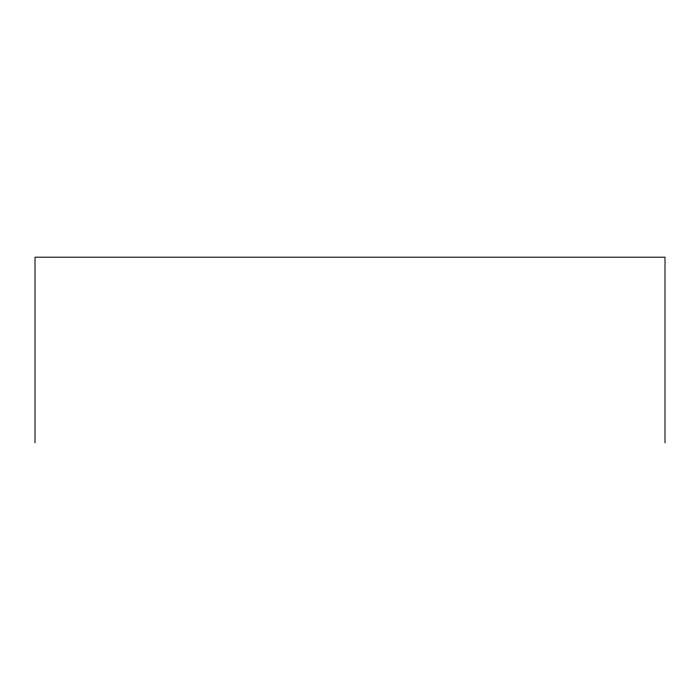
<?xml version="1.0" encoding="UTF-8"?>
<svg xmlns="http://www.w3.org/2000/svg" width="700" height="700" viewBox="0 0 700 700"><rect width="100%" height="100%" fill="white"/><g stroke="black" fill="none" stroke-linecap="round" stroke-linejoin="round"><path stroke-width="1.05" d="M665 442.803L665 257.197L35 257.197L35 442.803"/></g></svg>
